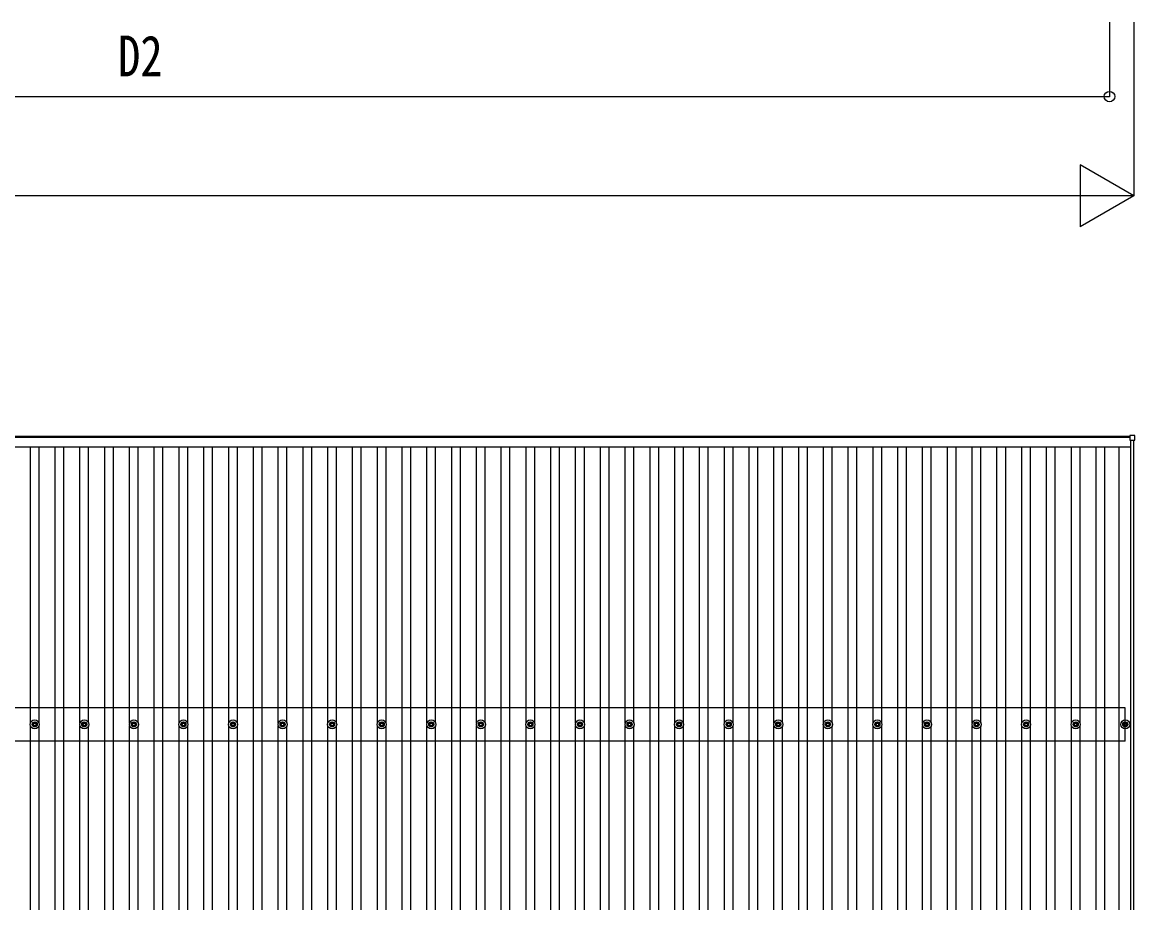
# Model space of a CAD drawing. Units: millimetres, scale not verified. Extents: x -21025 to 21025, y -14850 to 14850.
# Drawn here: x -6039 to -1550, y 3790 to 7343 of the extents above; entities that cross this region are included whole.
import ezdxf
from ezdxf.enums import TextEntityAlignment as Align

# ---------------------------------------------------------------- set-up
doc = ezdxf.new("R2010")
doc.units = ezdxf.units.MM
doc.header["$LTSCALE"] = 60
for name, color, linetype in [('0-5_YKK_13', 4, 'Continuous'), ('0-6_YKK_A1', 4, 'Continuous'), ('0-7_YKK_D', 6, 'Continuous')]:
    doc.layers.add(name, color=color, linetype=linetype)
doc.styles.add('ＭＳ ゴシック', font='')
doc.styles.get('ＭＳ ゴシック').set_extended_font_data('MS Gothic')

msp = doc.modelspace()

# ---------------------------------------------------------------- linework, layer by layer
at = {"layer": '0-5_YKK_13'}
for p, q in [((-1570.1, 5675.3), (-1570.1, 5657.3)), ((-1551.1, 5676.3), (-1569.1, 5676.3)), ((-1569.1, 5656.3), (-1551.1, 5656.3)), ((-1550.1, 5657.3), (-1550.1, 5675.3)), ((-5998.4, 4511.6), (-5993.99, 4511.6)), ((-5998.4, 4508.1), (-5993.99, 4508.1)), ((-5990.15, 4519.85), (-5990.15, 4515.43)), ((-5990.15, 4504.27), (-5990.15, 4499.85)), ((-5986.65, 4519.85), (-5986.65, 4515.43)), ((-5986.65, 4504.27), (-5986.65, 4499.85)), ((-5982.82, 4511.6), (-5978.41, 4511.6)), ((-5982.82, 4508.1), (-5978.41, 4508.1)), ((-5798.4, 4511.6), (-5793.99, 4511.6)), ((-5798.4, 4508.1), (-5793.99, 4508.1)), ((-5790.15, 4519.85), (-5790.15, 4515.43)), ((-5790.15, 4504.27), (-5790.15, 4499.85)), ((-5786.65, 4519.85), (-5786.65, 4515.43)), ((-5786.65, 4504.27), (-5786.65, 4499.85)), ((-5782.82, 4511.6), (-5778.41, 4511.6)), ((-5782.82, 4508.1), (-5778.41, 4508.1)), ((-5598.4, 4511.6), (-5593.99, 4511.6)), ((-5598.4, 4508.1), (-5593.99, 4508.1)), ((-5590.15, 4519.85), (-5590.15, 4515.43)), ((-5590.15, 4504.27), (-5590.15, 4499.85)), ((-5586.65, 4519.85), (-5586.65, 4515.43)), ((-5586.65, 4504.27), (-5586.65, 4499.85)), ((-5582.82, 4511.6), (-5578.41, 4511.6)), ((-5582.82, 4508.1), (-5578.41, 4508.1)), ((-5398.4, 4511.6), (-5393.99, 4511.6)), ((-5398.4, 4508.1), (-5393.99, 4508.1)), ((-5390.15, 4519.85), (-5390.15, 4515.43)), ((-5390.15, 4504.27), (-5390.15, 4499.85)), ((-5386.65, 4519.85), (-5386.65, 4515.43)), ((-5386.65, 4504.27), (-5386.65, 4499.85)), ((-5382.82, 4511.6), (-5378.41, 4511.6)), ((-5382.82, 4508.1), (-5378.41, 4508.1)), ((-5198.4, 4511.6), (-5193.99, 4511.6)), ((-5198.4, 4508.1), (-5193.99, 4508.1)), ((-5190.15, 4519.85), (-5190.15, 4515.43)), ((-5190.15, 4504.27), (-5190.15, 4499.85)), ((-5186.65, 4519.85), (-5186.65, 4515.43)), ((-5186.65, 4504.27), (-5186.65, 4499.85)), ((-5182.82, 4511.6), (-5178.41, 4511.6)), ((-5182.82, 4508.1), (-5178.41, 4508.1)), ((-4998.4, 4511.6), (-4993.99, 4511.6)), ((-4998.4, 4508.1), (-4993.99, 4508.1)), ((-4990.15, 4519.85), (-4990.15, 4515.43)), ((-4990.15, 4504.27), (-4990.15, 4499.85)), ((-4986.65, 4519.85), (-4986.65, 4515.43)), ((-4986.65, 4504.27), (-4986.65, 4499.85)), ((-4982.82, 4511.6), (-4978.41, 4511.6)), ((-4982.82, 4508.1), (-4978.41, 4508.1)), ((-4798.4, 4511.6), (-4793.99, 4511.6)), ((-4798.4, 4508.1), (-4793.99, 4508.1)), ((-4790.15, 4519.85), (-4790.15, 4515.43)), ((-4790.15, 4504.27), (-4790.15, 4499.85)), ((-4786.65, 4519.85), (-4786.65, 4515.43)), ((-4786.65, 4504.27), (-4786.65, 4499.85)), ((-4782.82, 4511.6), (-4778.41, 4511.6)), ((-4782.82, 4508.1), (-4778.41, 4508.1)), ((-4598.4, 4511.6), (-4593.99, 4511.6)), ((-4598.4, 4508.1), (-4593.99, 4508.1)), ((-4590.15, 4519.85), (-4590.15, 4515.43)), ((-4590.15, 4504.27), (-4590.15, 4499.85)), ((-4586.65, 4519.85), (-4586.65, 4515.43)), ((-4586.65, 4504.27), (-4586.65, 4499.85)), ((-4582.82, 4511.6), (-4578.41, 4511.6)), ((-4582.82, 4508.1), (-4578.41, 4508.1)), ((-4398.4, 4511.6), (-4393.99, 4511.6)), ((-4398.4, 4508.1), (-4393.99, 4508.1)), ((-4390.15, 4519.85), (-4390.15, 4515.43)), ((-4390.15, 4504.27), (-4390.15, 4499.85)), ((-4386.65, 4519.85), (-4386.65, 4515.43)), ((-4386.65, 4504.27), (-4386.65, 4499.85)), ((-4382.82, 4511.6), (-4378.41, 4511.6)), ((-4382.82, 4508.1), (-4378.41, 4508.1)), ((-4198.4, 4511.6), (-4193.99, 4511.6)), ((-4198.4, 4508.1), (-4193.99, 4508.1)), ((-4190.15, 4519.85), (-4190.15, 4515.43)), ((-4190.15, 4504.27), (-4190.15, 4499.85)), ((-4186.65, 4519.85), (-4186.65, 4515.43)), ((-4186.65, 4504.27), (-4186.65, 4499.85)), ((-4182.82, 4511.6), (-4178.41, 4511.6)), ((-4182.82, 4508.1), (-4178.41, 4508.1)), ((-3998.4, 4511.6), (-3993.99, 4511.6)), ((-3998.4, 4508.1), (-3993.99, 4508.1)), ((-3990.15, 4519.85), (-3990.15, 4515.43)), ((-3990.15, 4504.27), (-3990.15, 4499.85)), ((-3986.65, 4519.85), (-3986.65, 4515.43)), ((-3986.65, 4504.27), (-3986.65, 4499.85)), ((-3982.82, 4511.6), (-3978.41, 4511.6)), ((-3982.82, 4508.1), (-3978.41, 4508.1)), ((-3798.4, 4511.6), (-3793.99, 4511.6)), ((-3798.4, 4508.1), (-3793.99, 4508.1)), ((-3790.15, 4519.85), (-3790.15, 4515.43)), ((-3790.15, 4504.27), (-3790.15, 4499.85)), ((-3786.65, 4519.85), (-3786.65, 4515.43)), ((-3786.65, 4504.27), (-3786.65, 4499.85)), ((-3782.82, 4511.6), (-3778.41, 4511.6)), ((-3782.82, 4508.1), (-3778.41, 4508.1)), ((-3598.4, 4511.6), (-3593.99, 4511.6)), ((-3598.4, 4508.1), (-3593.99, 4508.1)), ((-3590.15, 4519.85), (-3590.15, 4515.43)), ((-3590.15, 4504.27), (-3590.15, 4499.85)), ((-3586.65, 4519.85), (-3586.65, 4515.43)), ((-3586.65, 4504.27), (-3586.65, 4499.85)), ((-3582.82, 4511.6), (-3578.41, 4511.6)), ((-3582.82, 4508.1), (-3578.41, 4508.1)), ((-3398.4, 4511.6), (-3393.99, 4511.6)), ((-3398.4, 4508.1), (-3393.99, 4508.1)), ((-3390.15, 4519.85), (-3390.15, 4515.43)), ((-3390.15, 4504.27), (-3390.15, 4499.85)), ((-3386.65, 4519.85), (-3386.65, 4515.43)), ((-3386.65, 4504.27), (-3386.65, 4499.85)), ((-3382.82, 4511.6), (-3378.41, 4511.6)), ((-3382.82, 4508.1), (-3378.41, 4508.1)), ((-3198.4, 4511.6), (-3193.99, 4511.6)), ((-3198.4, 4508.1), (-3193.99, 4508.1)), ((-3190.15, 4519.85), (-3190.15, 4515.43)), ((-3190.15, 4504.27), (-3190.15, 4499.85)), ((-3186.65, 4519.85), (-3186.65, 4515.43)), ((-3186.65, 4504.27), (-3186.65, 4499.85)), ((-3182.82, 4511.6), (-3178.41, 4511.6)), ((-3182.82, 4508.1), (-3178.41, 4508.1)), ((-2998.4, 4511.6), (-2993.99, 4511.6)), ((-2998.4, 4508.1), (-2993.99, 4508.1)), ((-2990.15, 4519.85), (-2990.15, 4515.43)), ((-2990.15, 4504.27), (-2990.15, 4499.85)), ((-2986.65, 4519.85), (-2986.65, 4515.43)), ((-2986.65, 4504.27), (-2986.65, 4499.85)), ((-2982.82, 4511.6), (-2978.41, 4511.6)), ((-2982.82, 4508.1), (-2978.41, 4508.1)), ((-2798.4, 4511.6), (-2793.99, 4511.6)), ((-2798.4, 4508.1), (-2793.99, 4508.1)), ((-2790.15, 4519.85), (-2790.15, 4515.43)), ((-2790.15, 4504.27), (-2790.15, 4499.85)), ((-2786.65, 4519.85), (-2786.65, 4515.43)), ((-2786.65, 4504.27), (-2786.65, 4499.85)), ((-2782.82, 4511.6), (-2778.41, 4511.6)), ((-2782.82, 4508.1), (-2778.41, 4508.1)), ((-2598.4, 4511.6), (-2593.99, 4511.6)), ((-2598.4, 4508.1), (-2593.99, 4508.1)), ((-2590.15, 4519.85), (-2590.15, 4515.43)), ((-2590.15, 4504.27), (-2590.15, 4499.85)), ((-2586.65, 4519.85), (-2586.65, 4515.43)), ((-2586.65, 4504.27), (-2586.65, 4499.85)), ((-2582.82, 4511.6), (-2578.41, 4511.6)), ((-2582.82, 4508.1), (-2578.41, 4508.1)), ((-2398.4, 4511.6), (-2393.99, 4511.6)), ((-2398.4, 4508.1), (-2393.99, 4508.1)), ((-2390.15, 4519.85), (-2390.15, 4515.43)), ((-2390.15, 4504.27), (-2390.15, 4499.85)), ((-2386.65, 4519.85), (-2386.65, 4515.43)), ((-2386.65, 4504.27), (-2386.65, 4499.85)), ((-2382.82, 4511.6), (-2378.41, 4511.6)), ((-2382.82, 4508.1), (-2378.41, 4508.1)), ((-2198.4, 4511.6), (-2193.99, 4511.6)), ((-2198.4, 4508.1), (-2193.99, 4508.1)), ((-2190.15, 4519.85), (-2190.15, 4515.43)), ((-2190.15, 4504.27), (-2190.15, 4499.85)), ((-2186.65, 4519.85), (-2186.65, 4515.43)), ((-2186.65, 4504.27), (-2186.65, 4499.85)), ((-2182.82, 4511.6), (-2178.41, 4511.6)), ((-2182.82, 4508.1), (-2178.41, 4508.1)), ((-1998.4, 4511.6), (-1993.99, 4511.6)), ((-1998.4, 4508.1), (-1993.99, 4508.1)), ((-1990.15, 4519.85), (-1990.15, 4515.43)), ((-1990.15, 4504.27), (-1990.15, 4499.85)), ((-1986.65, 4519.85), (-1986.65, 4515.43)), ((-1986.65, 4504.27), (-1986.65, 4499.85)), ((-1982.82, 4511.6), (-1978.41, 4511.6)), ((-1982.82, 4508.1), (-1978.41, 4508.1)), ((-1798.4, 4511.6), (-1793.99, 4511.6)), ((-1798.4, 4508.1), (-1793.99, 4508.1)), ((-1790.15, 4519.85), (-1790.15, 4515.43)), ((-1790.15, 4504.27), (-1790.15, 4499.85)), ((-1786.65, 4519.85), (-1786.65, 4515.43)), ((-1786.65, 4504.27), (-1786.65, 4499.85)), ((-1782.82, 4511.6), (-1778.41, 4511.6)), ((-1782.82, 4508.1), (-1778.41, 4508.1)), ((-1598.4, 4511.6), (-1593.99, 4511.6)), ((-1598.4, 4508.1), (-1593.99, 4508.1)), ((-1590.15, 4519.85), (-1590.15, 4515.43)), ((-1590.15, 4504.27), (-1590.15, 4499.85)), ((-1586.65, 4519.85), (-1586.65, 4515.43)), ((-1586.65, 4504.27), (-1586.65, 4499.85)), ((-1582.82, 4511.6), (-1578.41, 4511.6)), ((-1582.82, 4508.1), (-1578.41, 4508.1))]:
    msp.add_line(p, q, dxfattribs=at)
for centre, radius in [((-5988.4, 4509.85), 18.25), ((-5988.4, 4509.85), 10.15), ((-5988.4, 4509.85), 5.85), ((-5988.4, 4509.85), 5.25), ((-5788.4, 4509.85), 18.25), ((-5788.4, 4509.85), 10.15), ((-5788.4, 4509.85), 5.85), ((-5788.4, 4509.85), 5.25), ((-5588.4, 4509.85), 18.25), ((-5588.4, 4509.85), 10.15), ((-5588.4, 4509.85), 5.85), ((-5588.4, 4509.85), 5.25), ((-5388.4, 4509.85), 18.25), ((-5388.4, 4509.85), 10.15), ((-5388.4, 4509.85), 5.85), ((-5388.4, 4509.85), 5.25), ((-5188.4, 4509.85), 18.25), ((-5188.4, 4509.85), 10.15), ((-5188.4, 4509.85), 5.85), ((-5188.4, 4509.85), 5.25), ((-4988.4, 4509.85), 18.25), ((-4988.4, 4509.85), 10.15), ((-4988.4, 4509.85), 5.85), ((-4988.4, 4509.85), 5.25), ((-4788.4, 4509.85), 18.25), ((-4788.4, 4509.85), 10.15), ((-4788.4, 4509.85), 5.85), ((-4788.4, 4509.85), 5.25), ((-4588.4, 4509.85), 18.25), ((-4588.4, 4509.85), 10.15), ((-4588.4, 4509.85), 5.85), ((-4588.4, 4509.85), 5.25), ((-4388.4, 4509.85), 18.25), ((-4388.4, 4509.85), 10.15), ((-4388.4, 4509.85), 5.85), ((-4388.4, 4509.85), 5.25), ((-4188.4, 4509.85), 18.25), ((-4188.4, 4509.85), 10.15), ((-4188.4, 4509.85), 5.85), ((-4188.4, 4509.85), 5.25), ((-3988.4, 4509.85), 18.25), ((-3988.4, 4509.85), 10.15), ((-3988.4, 4509.85), 5.85), ((-3988.4, 4509.85), 5.25), ((-3788.4, 4509.85), 18.25), ((-3788.4, 4509.85), 10.15), ((-3788.4, 4509.85), 5.85), ((-3788.4, 4509.85), 5.25), ((-3588.4, 4509.85), 18.25), ((-3588.4, 4509.85), 10.15), ((-3588.4, 4509.85), 5.85), ((-3588.4, 4509.85), 5.25), ((-3388.4, 4509.85), 18.25), ((-3388.4, 4509.85), 10.15), ((-3388.4, 4509.85), 5.85), ((-3388.4, 4509.85), 5.25), ((-3188.4, 4509.85), 18.25), ((-3188.4, 4509.85), 10.15), ((-3188.4, 4509.85), 5.85), ((-3188.4, 4509.85), 5.25), ((-2988.4, 4509.85), 18.25), ((-2988.4, 4509.85), 10.15), ((-2988.4, 4509.85), 5.85), ((-2988.4, 4509.85), 5.25), ((-2788.4, 4509.85), 18.25), ((-2788.4, 4509.85), 10.15), ((-2788.4, 4509.85), 5.85), ((-2788.4, 4509.85), 5.25), ((-2588.4, 4509.85), 18.25), ((-2588.4, 4509.85), 10.15), ((-2588.4, 4509.85), 5.85), ((-2588.4, 4509.85), 5.25), ((-2388.4, 4509.85), 18.25), ((-2388.4, 4509.85), 10.15), ((-2388.4, 4509.85), 5.85), ((-2388.4, 4509.85), 5.25), ((-2188.4, 4509.85), 18.25), ((-2188.4, 4509.85), 10.15), ((-2188.4, 4509.85), 5.85), ((-2188.4, 4509.85), 5.25), ((-1988.4, 4509.85), 18.25), ((-1988.4, 4509.85), 10.15), ((-1988.4, 4509.85), 5.85), ((-1988.4, 4509.85), 5.25), ((-1788.4, 4509.85), 18.25), ((-1788.4, 4509.85), 10.15), ((-1788.4, 4509.85), 5.85), ((-1788.4, 4509.85), 5.25), ((-1588.4, 4509.85), 18.25), ((-1588.4, 4509.85), 10.15), ((-1588.4, 4509.85), 5.85), ((-1588.4, 4509.85), 5.25)]:
    msp.add_circle(centre, radius, dxfattribs=at)
for centre, start, end in [((-1569.1, 5675.3), 90, 180), ((-1569.1, 5657.3), 180, 270), ((-1551.1, 5675.3), 0, 90), ((-1551.1, 5657.3), 270, 0)]:
    msp.add_arc(centre, 1, start, end, dxfattribs=at)
at = {"layer": '0-6_YKK_A1'}
for p, q in [((-7578.4, 5673), (-1570.1, 5673)), ((-1570.1, 5668.21), (-7563.4, 5668.21)), ((-1565.4, 257.86), (-1565.4, 5656.3)), ((-1553.4, 257.86), (-1553.4, 5656.3)), ((-7563.4, 5630.21), (-1565.4, 5630.21)), ((-6005.9, 4515.04), (-6005.9, 5630.21)), ((-5970.9, 4515.02), (-5970.9, 5630.21)), ((-5905.9, 289.14), (-5905.9, 5630.21)), ((-5870.9, 289.14), (-5870.9, 5630.21)), ((-5805.9, 4515.04), (-5805.9, 5630.21)), ((-5770.9, 4515.02), (-5770.9, 5630.21)), ((-5705.9, 289.14), (-5705.9, 5630.21)), ((-5670.9, 289.14), (-5670.9, 5630.21)), ((-5605.9, 4515.04), (-5605.9, 5630.21)), ((-5570.9, 4515.02), (-5570.9, 5630.21)), ((-5505.9, 289.14), (-5505.9, 5630.21)), ((-5470.9, 289.14), (-5470.9, 5630.21)), ((-5405.9, 4515.04), (-5405.9, 5630.21)), ((-5370.9, 4515.02), (-5370.9, 5630.21)), ((-5305.9, 289.14), (-5305.9, 5630.21)), ((-5270.9, 289.14), (-5270.9, 5630.21)), ((-5205.9, 4515.04), (-5205.9, 5630.21)), ((-5170.9, 4515.02), (-5170.9, 5630.21)), ((-5105.9, 289.14), (-5105.9, 5630.21)), ((-5070.9, 289.14), (-5070.9, 5630.21)), ((-5005.9, 4515.04), (-5005.9, 5630.21)), ((-4970.9, 4515.02), (-4970.9, 5630.21)), ((-4905.9, 289.14), (-4905.9, 5630.21)), ((-4870.9, 289.14), (-4870.9, 5630.21)), ((-4805.9, 4515.04), (-4805.9, 5630.21)), ((-4770.9, 4515.02), (-4770.9, 5630.21)), ((-4705.9, 289.14), (-4705.9, 5630.21)), ((-4670.9, 289.14), (-4670.9, 5630.21)), ((-4605.9, 4515.04), (-4605.9, 5630.21)), ((-4570.9, 4515.02), (-4570.9, 5630.21)), ((-4505.9, 289.14), (-4505.9, 5630.21)), ((-4470.9, 289.14), (-4470.9, 5630.21)), ((-4405.9, 4515.04), (-4405.9, 5630.21)), ((-4370.9, 4515.02), (-4370.9, 5630.21)), ((-4305.9, 289.14), (-4305.9, 5630.21)), ((-4270.9, 289.14), (-4270.9, 5630.21)), ((-4205.9, 4515.04), (-4205.9, 5630.21)), ((-4170.9, 4515.02), (-4170.9, 5630.21)), ((-4105.9, 289.14), (-4105.9, 5630.21)), ((-4070.9, 289.14), (-4070.9, 5630.21)), ((-4005.9, 4515.04), (-4005.9, 5630.21)), ((-3970.9, 4515.02), (-3970.9, 5630.21)), ((-3905.9, 289.14), (-3905.9, 5630.21)), ((-3870.9, 289.14), (-3870.9, 5630.21)), ((-3805.9, 4515.04), (-3805.9, 5630.21)), ((-3770.9, 4515.02), (-3770.9, 5630.21)), ((-3705.9, 289.14), (-3705.9, 5630.21)), ((-3670.9, 289.14), (-3670.9, 5630.21)), ((-3605.9, 4515.04), (-3605.9, 5630.21)), ((-3570.9, 4515.02), (-3570.9, 5630.21)), ((-3505.9, 289.14), (-3505.9, 5630.21)), ((-3470.9, 289.14), (-3470.9, 5630.21)), ((-3405.9, 4515.04), (-3405.9, 5630.21)), ((-3370.9, 4515.02), (-3370.9, 5630.21)), ((-3305.9, 289.14), (-3305.9, 5630.21)), ((-3270.9, 289.14), (-3270.9, 5630.21)), ((-3205.9, 4515.04), (-3205.9, 5630.21)), ((-3170.9, 4515.02), (-3170.9, 5630.21)), ((-3105.9, 289.14), (-3105.9, 5630.21)), ((-3070.9, 289.14), (-3070.9, 5630.21)), ((-3005.9, 4515.04), (-3005.9, 5630.21)), ((-2970.9, 4515.02), (-2970.9, 5630.21)), ((-2905.9, 289.14), (-2905.9, 5630.21)), ((-2870.9, 289.14), (-2870.9, 5630.21)), ((-2805.9, 4515.04), (-2805.9, 5630.21)), ((-2770.9, 4515.02), (-2770.9, 5630.21)), ((-2705.9, 289.14), (-2705.9, 5630.21)), ((-2670.9, 289.14), (-2670.9, 5630.21)), ((-2605.9, 4515.04), (-2605.9, 5630.21)), ((-2570.9, 4515.02), (-2570.9, 5630.21)), ((-2505.9, 289.14), (-2505.9, 5630.21)), ((-2470.9, 289.14), (-2470.9, 5630.21)), ((-2405.9, 4515.04), (-2405.9, 5630.21)), ((-2370.9, 4515.02), (-2370.9, 5630.21)), ((-2305.9, 289.14), (-2305.9, 5630.21)), ((-2270.9, 289.14), (-2270.9, 5630.21)), ((-2205.9, 4515.04), (-2205.9, 5630.21)), ((-2170.9, 4515.02), (-2170.9, 5630.21)), ((-2105.9, 289.14), (-2105.9, 5630.21)), ((-2070.9, 289.14), (-2070.9, 5630.21)), ((-2005.9, 4515.04), (-2005.9, 5630.21)), ((-1970.9, 4515.02), (-1970.9, 5630.21)), ((-1905.9, 289.14), (-1905.9, 5630.21)), ((-1870.9, 289.14), (-1870.9, 5630.21)), ((-1805.9, 4515.04), (-1805.9, 5630.21)), ((-1770.9, 4515.02), (-1770.9, 5630.21)), ((-1705.9, 289.14), (-1705.9, 5630.21)), ((-1670.9, 289.14), (-1670.9, 5630.21)), ((-1613.4, 289.14), (-1613.4, 5630.19)), ((-1588.4, 4576.85), (-17188.4, 4576.85)), ((-1588.4, 4442.85), (-1588.4, 4576.85)), ((-6005.9, 1415.03), (-6005.9, 4504.66)), ((-5970.9, 1415.03), (-5970.9, 4504.68)), ((-5805.9, 1415.03), (-5805.9, 4504.66)), ((-5770.9, 1415.03), (-5770.9, 4504.68)), ((-5605.9, 1415.03), (-5605.9, 4504.66)), ((-5570.9, 1415.03), (-5570.9, 4504.68)), ((-5405.9, 1415.03), (-5405.9, 4504.66)), ((-5370.9, 1415.03), (-5370.9, 4504.68)), ((-5205.9, 1415.03), (-5205.9, 4504.66)), ((-5170.9, 1415.03), (-5170.9, 4504.68)), ((-5005.9, 1415.03), (-5005.9, 4504.66)), ((-4970.9, 1415.03), (-4970.9, 4504.68)), ((-4805.9, 1415.03), (-4805.9, 4504.66)), ((-4770.9, 1415.03), (-4770.9, 4504.68)), ((-4605.9, 1415.03), (-4605.9, 4504.66)), ((-4570.9, 1415.03), (-4570.9, 4504.68)), ((-4405.9, 1415.03), (-4405.9, 4504.66)), ((-4370.9, 1415.03), (-4370.9, 4504.68)), ((-4205.9, 1415.03), (-4205.9, 4504.66)), ((-4170.9, 1415.03), (-4170.9, 4504.68)), ((-4005.9, 1415.03), (-4005.9, 4504.66)), ((-3970.9, 1415.03), (-3970.9, 4504.68)), ((-3805.9, 1415.03), (-3805.9, 4504.66)), ((-3770.9, 1415.03), (-3770.9, 4504.68)), ((-3605.9, 1415.03), (-3605.9, 4504.66)), ((-3570.9, 1415.03), (-3570.9, 4504.68)), ((-3405.9, 1415.03), (-3405.9, 4504.66)), ((-3370.9, 1415.03), (-3370.9, 4504.68)), ((-3205.9, 1415.03), (-3205.9, 4504.66)), ((-3170.9, 1415.03), (-3170.9, 4504.68)), ((-3005.9, 1415.03), (-3005.9, 4504.66)), ((-2970.9, 1415.03), (-2970.9, 4504.68)), ((-2805.9, 1415.03), (-2805.9, 4504.66)), ((-2770.9, 1415.03), (-2770.9, 4504.68)), ((-2605.9, 1415.03), (-2605.9, 4504.66)), ((-2570.9, 1415.03), (-2570.9, 4504.68)), ((-2405.9, 1415.03), (-2405.9, 4504.66)), ((-2370.9, 1415.03), (-2370.9, 4504.68)), ((-2205.9, 1415.03), (-2205.9, 4504.66)), ((-2170.9, 1415.03), (-2170.9, 4504.68)), ((-2005.9, 1415.03), (-2005.9, 4504.66)), ((-1970.9, 1415.03), (-1970.9, 4504.68)), ((-1805.9, 1415.03), (-1805.9, 4504.66)), ((-1770.9, 1415.03), (-1770.9, 4504.68)), ((-1588.4, 4442.85), (-17188.4, 4442.85))]:
    msp.add_line(p, q, dxfattribs=at)
at = {"layer": '0-7_YKK_D'}
for p, q in [((-1651.9, 7343), (-1651.9, 7042)), ((-1553.4, 7343), (-1553.4, 6642)), ((-9388.4, 7043), (-1651.9, 7043)), ((-1553.4, 6643), (-1769.91, 6768)), ((-1769.91, 6768), (-1769.91, 6518)), ((-1803.4, 6643), (-16973.4, 6643)), ((-1553.4, 6643), (-1986.41, 6643)), ((-1553.4, 6643), (-1769.91, 6518))]:
    msp.add_line(p, q, dxfattribs=at)
msp.add_circle((-1651.9, 7043), 21.25, dxfattribs=at)

# ---------------------------------------------------------------- texts
at = {"layer": '0-7_YKK_D', "style": 'ＭＳ ゴシック', "width": 0.8}
msp.add_text('D2', height=165, dxfattribs=at).set_placement((-5652.15, 7075), align=Align.BOTTOM_LEFT)

doc.saveas('drawing.dxf')
